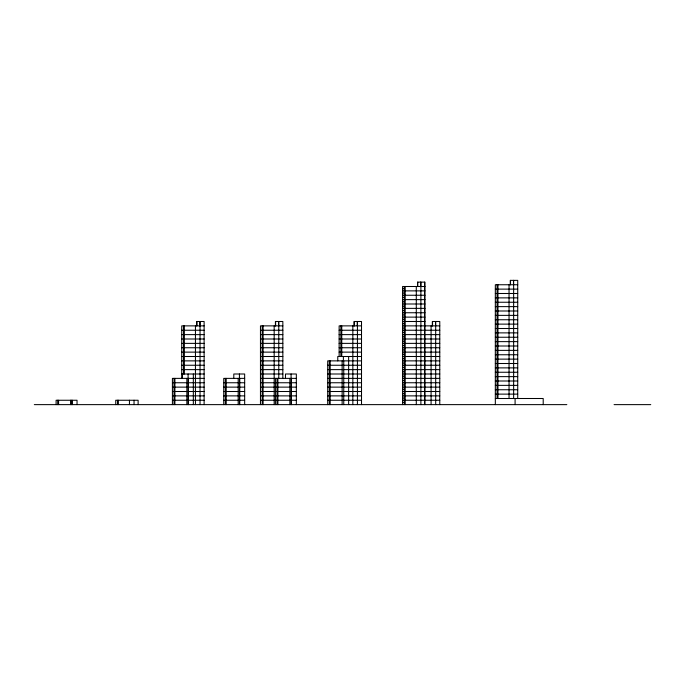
<?xml version="1.0" encoding="UTF-8"?>
<svg xmlns="http://www.w3.org/2000/svg" width="685" height="685" viewBox="0 0 685 685"><rect width="100%" height="100%" fill="white"/><g stroke="black" fill="none" stroke-linecap="round" stroke-linejoin="round"><path stroke-width="1.03" d="M517.723 284.746L495.332 284.746L495.332 404.63M424.974 286.501L402.583 286.501L402.583 404.63M402.583 288.685L403.611 288.685M495.332 289.121L517.723 289.121M402.583 290.877L424.974 290.877M402.583 293.06L403.611 293.06M495.332 293.497L517.723 293.497M402.583 295.252L424.974 295.252M402.583 297.436L403.611 297.436M495.332 297.872L517.723 297.872M402.583 299.628L424.974 299.628M402.583 301.811L403.611 301.811M495.332 302.248L517.723 302.248M402.583 303.994L424.974 303.994M402.583 306.186L403.611 306.186M495.332 306.623L517.723 306.623M402.583 308.37L424.974 308.37M402.583 310.562L403.611 310.562M495.332 310.999L517.723 310.999M402.583 312.745L424.974 312.745M402.583 314.937L403.611 314.937M495.332 315.374L517.723 315.374M402.583 317.121L424.974 317.121M402.583 319.313L403.611 319.313M495.332 319.749L517.723 319.749M402.583 321.496L424.974 321.496M402.583 323.688L403.611 323.688M495.332 324.125L517.723 324.125M204.121 325.872L181.739 325.872L181.739 378.377M282.845 325.872L260.463 325.872L260.463 404.63M361.517 325.872L339.135 325.872L339.135 356.5M402.583 325.872L439.77 325.872M402.583 328.064L403.611 328.064M495.332 328.5L517.723 328.5M181.739 330.247L204.121 330.247M260.463 330.247L282.845 330.247M339.135 330.247L361.517 330.247M402.583 330.247L439.77 330.247M402.583 332.439L403.611 332.439M495.332 332.876L517.723 332.876M181.739 334.623L204.121 334.623M260.463 334.623L282.845 334.623M339.135 334.623L361.517 334.623M402.583 334.623L439.77 334.623M402.583 336.815L403.611 336.815M495.332 337.251L517.723 337.251M181.739 338.998L204.121 338.998M260.463 338.998L282.845 338.998M339.135 338.998L361.517 338.998M402.583 338.998L439.77 338.998M402.583 341.19L403.611 341.19M495.332 341.627L517.723 341.627M181.739 343.373L204.121 343.373M260.463 343.373L282.845 343.373M339.135 343.373L361.517 343.373M402.583 343.373L439.77 343.373M402.583 345.565L403.611 345.565M495.332 346.002L517.723 346.002M181.739 347.749L204.121 347.749M260.463 347.749L282.845 347.749M339.135 347.749L361.517 347.749M402.583 347.749L439.77 347.749M402.583 349.941L403.611 349.941M495.332 350.377L517.723 350.377M181.739 352.124L204.121 352.124M260.463 352.124L282.845 352.124M339.135 352.124L361.517 352.124M402.583 352.124L439.77 352.124M402.583 354.316L403.611 354.316M495.332 354.753L517.723 354.753M181.739 356.5L204.121 356.5M260.463 356.5L282.845 356.5M361.517 356.5L337.765 356.5L337.765 360.875M402.583 356.5L439.77 356.5M402.583 358.692L403.611 358.692M495.332 359.128L517.723 359.128M181.739 360.875L204.121 360.875M260.463 360.875L282.845 360.875M348.631 360.875L327.704 360.875L327.704 404.63M348.811 360.875L361.517 360.875M402.583 360.875L439.77 360.875M402.583 363.067L403.611 363.067M495.332 363.504L517.723 363.504M181.739 365.251L204.121 365.251M260.463 365.251L282.845 365.251M327.704 365.251L348.631 365.251M348.811 365.251L361.517 365.251M402.583 365.251L439.77 365.251M402.583 367.443L403.611 367.443M495.332 367.879L517.723 367.879M181.739 369.626L204.121 369.626M260.463 369.626L282.845 369.626M327.704 369.626L348.631 369.626M348.811 369.626L361.517 369.626M402.583 369.626L439.77 369.626M402.583 371.809L403.611 371.809M495.332 372.255L517.723 372.255M181.739 374.001L204.121 374.001M260.463 374.001L282.845 374.001M327.704 374.001L348.631 374.001M348.811 374.001L361.517 374.001M402.583 374.001L439.77 374.001M402.583 376.185L403.611 376.185M495.332 376.63L517.723 376.63M204.121 378.377L172.415 378.377L172.415 404.63M244.665 378.377L223.738 378.377L223.738 404.63M260.463 378.377L296.348 378.377M327.704 378.377L348.631 378.377M348.811 378.377L361.517 378.377M402.583 378.377L439.77 378.377M402.583 380.56L403.611 380.56M495.332 381.006L517.723 381.006M172.415 382.752L204.121 382.752M223.738 382.752L244.665 382.752M260.463 382.752L296.348 382.752M327.704 382.752L348.631 382.752M348.811 382.752L361.517 382.752M402.583 382.752L439.77 382.752M402.583 384.936L403.611 384.936M495.332 385.372L517.723 385.372M172.415 387.128L204.121 387.128M223.738 387.128L244.665 387.128M260.463 387.128L296.348 387.128M327.704 387.128L348.631 387.128M348.811 387.128L361.517 387.128M402.583 387.128L439.77 387.128M402.583 389.311L403.611 389.311M495.332 389.748L517.723 389.748M172.415 391.503L204.121 391.503M223.738 391.503L244.665 391.503M260.463 391.503L296.348 391.503M327.704 391.503L348.631 391.503M348.811 391.503L361.517 391.503M402.583 391.503L439.77 391.503M402.583 393.687L403.611 393.687M495.332 394.123L517.723 394.123M172.415 395.879L204.121 395.879M223.738 395.879L244.665 395.879M260.463 395.879L296.348 395.879M327.704 395.879L348.631 395.879M348.811 395.879L361.517 395.879M402.583 395.879L439.77 395.879M402.583 398.062L403.611 398.062M495.332 398.499L543.205 398.499L543.205 404.63M172.415 400.254L204.121 400.254M223.738 400.254L244.665 400.254M260.463 400.254L296.348 400.254M327.704 400.254L348.631 400.254M348.811 400.254L361.517 400.254M402.583 400.254L439.77 400.254M402.583 402.438L403.611 402.438M34.31 404.63L566.837 404.63M614.077 404.63L650.75 404.63M517.723 398.499L517.723 280.37L510.282 280.37L510.282 284.746M515.094 398.499L515.094 404.63M513.639 280.37L513.639 398.499M513.493 280.37L513.493 284.746M510.505 280.37L510.505 284.746M509.041 284.746L509.041 398.499M497.961 284.746L497.961 398.499M497.087 284.746L497.087 398.499M439.77 404.63L439.77 321.496L432.329 321.496L432.329 325.872M435.686 321.496L435.686 404.63M435.54 321.496L435.54 325.872M432.543 321.496L432.543 325.872M431.088 325.872L431.088 404.63M424.974 404.63L424.974 282.126L417.533 282.126L417.533 286.501M424.537 282.126L424.537 404.63M420.89 282.126L420.89 404.63M420.744 282.126L420.744 286.501M417.756 282.126L417.756 286.501M416.292 286.501L416.292 404.63M405.212 286.501L405.212 404.63M404.338 286.501L404.338 404.63M361.517 404.63L361.517 321.496L354.085 321.496L354.085 325.872M357.433 321.496L357.433 404.63M357.287 321.496L357.287 325.872M354.299 321.496L354.299 325.872M352.843 325.872L352.843 404.63M348.631 356.5L348.631 404.63M343.75 360.875L343.75 404.63M343.382 356.5L343.382 360.875M342.14 360.875L342.14 404.63M341.755 325.872L341.755 356.5M340.882 325.872L340.882 356.5M330.187 360.875L330.187 404.63M329.314 360.875L329.314 404.63M296.348 404.63L296.348 374.001L285.482 374.001L285.482 378.377M291.459 378.377L291.459 404.63M291.091 374.001L291.091 404.63M289.858 378.377L289.858 404.63M282.845 378.377L282.845 321.496L275.413 321.496L275.413 325.872M278.769 321.496L278.769 378.377M278.615 321.496L278.615 325.872M277.896 378.377L277.896 404.63M277.023 378.377L277.023 404.63M275.627 321.496L275.627 325.872M275.413 378.377L275.413 404.63M274.171 325.872L274.171 404.63M263.091 325.872L263.091 404.63M262.209 325.872L262.209 404.63M244.665 404.63L244.665 374.001L233.799 374.001L233.799 378.377M239.776 378.377L239.776 404.63M239.416 374.001L239.416 404.63M238.175 378.377L238.175 404.63M226.213 378.377L226.213 404.63M225.339 378.377L225.339 404.63M204.121 404.63L204.121 321.496L196.681 321.496L196.681 325.872M200.037 321.496L200.037 404.63M199.892 321.496L199.892 325.872M196.903 321.496L196.903 325.872M195.448 325.872L195.448 404.63M193.341 374.001L193.341 404.63M188.461 378.377L188.461 404.63M188.092 374.001L188.092 404.63M186.851 378.377L186.851 404.63M184.359 325.872L184.359 374.001M183.486 325.872L183.486 374.001M182.475 374.001L182.475 378.377M174.898 378.377L174.898 404.63M174.024 378.377L174.024 404.63M138.122 404.63L138.122 400.254L115.739 400.254L115.739 404.63M134.037 400.254L134.037 404.63M129.448 400.254L129.448 404.63M118.359 400.254L118.359 404.63M117.486 400.254L117.486 404.63M77.037 404.63L77.037 400.254L56.11 400.254L56.11 404.63M72.148 400.254L72.148 404.63M71.788 400.254L71.788 404.63M70.546 400.254L70.546 404.63M58.585 400.254L58.585 404.63M57.711 400.254L57.711 404.63"/></g></svg>
